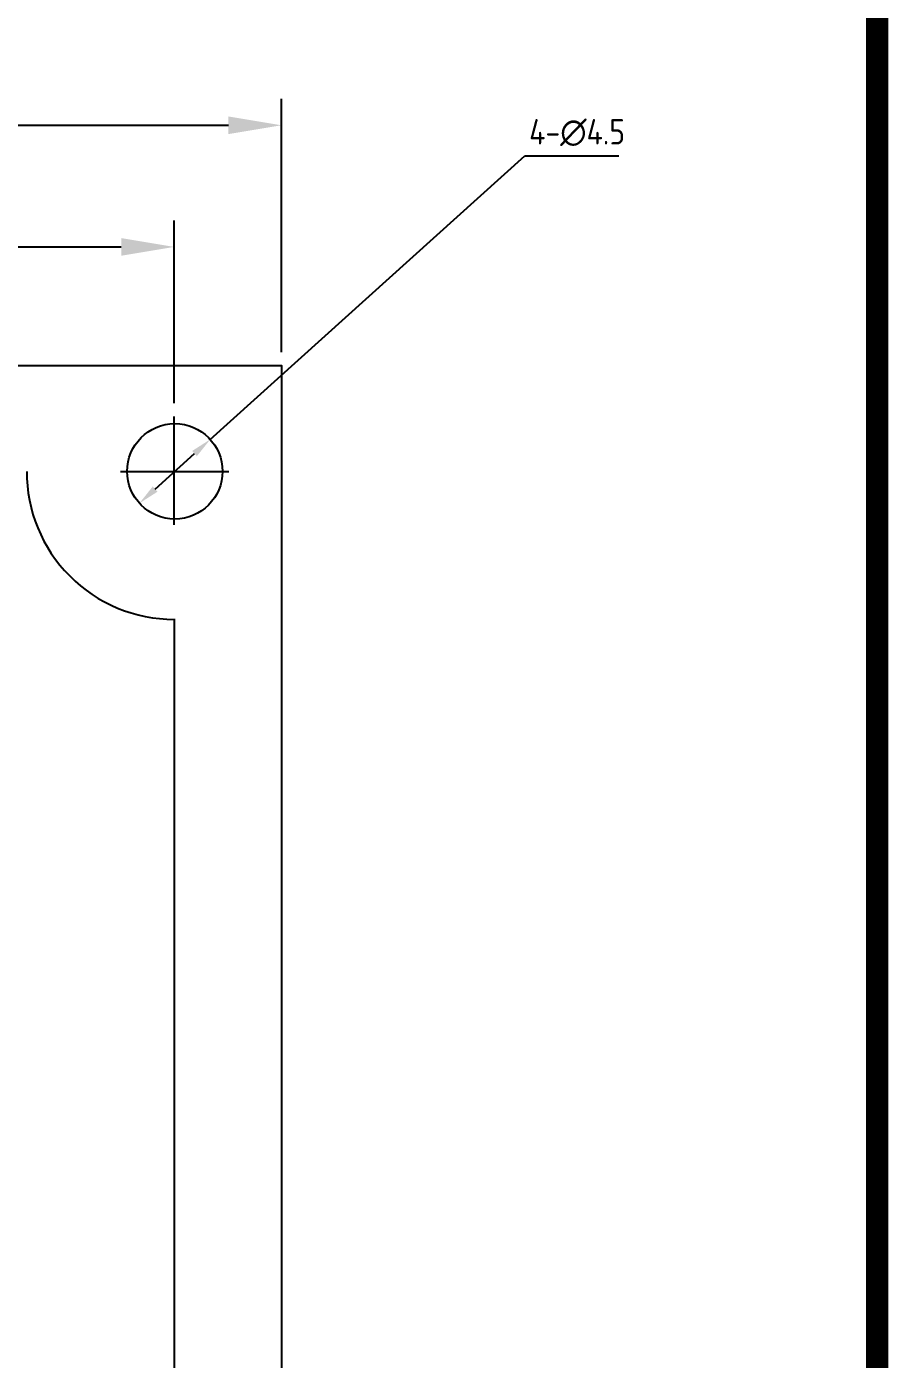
# Model space of a CAD drawing. Header units: millimetres. Extents: x 266108 to 276883, y -181835 to -175175.
# Drawn here: x 276842.4 to 276883, y -180663.8 to -180601 of the extents above; entities that cross this region are included whole.
import ezdxf

# ---------------------------------------------------------------- set-up
doc = ezdxf.new("R2010")
doc.units = ezdxf.units.MM
doc.header["$LTSCALE"] = 13
doc.linetypes.add('CENTER', pattern=[50.8, 31.75, -6.35, 6.35, -6.35])
doc.layers.get('0').update_dxf_attribs({"color": 1, "linetype": 'CENTER'})
for name, color, linetype in [('1', 4, 'Continuous'), ('2', 3, 'Continuous'), ('PDF_Geometry', 7, 'Continuous')]:
    doc.layers.add(name, color=color, linetype=linetype)
doc.layers.add('标注、文本', color=3, linetype='Continuous', lineweight=25)
doc.styles.get("Standard").update_dxf_attribs({"font": 'gbenor.shx', "bigfont": 'gbcbig.shx'})
doc.dimstyles.new('1-15', dxfattribs={"dimscale": 10, "dimtxt": 3.5, "dimasz": 2, "dimexe": 1.5, "dimexo": 0.5, "dimgap": 0.5, "dimtad": 1, "dimtoh": 1, "dimdec": 1, "dimdsep": 46, "dimtxsty": 'Standard', "dimcen": 2.5, "dimclrd": 3, "dimclre": 3, "dimclrt": 3, "dimadec": 0, "dimazin": 2, "dimtfac": 1, "dimtdec": 1, "dimtmove": 0, "dimatfit": 2, "dimfxl": 1, "dimarcsym": 0})
doc.dimstyles.new('ISO-25', dxfattribs={"dimtxt": 2.5, "dimasz": 2.5, "dimexe": 1.25, "dimexo": 0.625, "dimtad": 1, "dimtxsty": 'Standard', "dimcen": 2.5, "dimadec": 0, "dimazin": 0, "dimtfac": 1, "dimtmove": 0, "dimatfit": 3, "dimfxl": 1, "dimarcsym": 0})

# ---------------------------------------------------------------- blocks, each defined once
blk = doc.blocks.new('*D12')
at = {"layer": '2', "color": 0, "linetype": 'Continuous', "lineweight": -2, "transparency": 16777216}
for p, q in [((276709.377, -180618.731), (276709.377, -180610.1)), ((276849.344, -180618.731), (276849.344, -180610.1)), ((276711.877, -180611.35), (276846.844, -180611.35))]:
    blk.add_line(p, q, dxfattribs=at)
at = {"layer": '2', "color": 0, "linetype": 'Continuous', "transparency": 16777216}
for points in [[(276711.877, -180610.933), (276711.877, -180611.767), (276709.377, -180611.35)], [(276846.844, -180610.933), (276846.844, -180611.767), (276849.344, -180611.35)]]:
    blk.add_solid(points, dxfattribs=at)
at = {"layer": 'Defpoints', "color": 0, "linetype": 'Continuous', "transparency": 16777216}
for p in [(276849.344, -180611.35), (276709.377, -180619.356), (276849.344, -180619.356)]:
    blk.add_point(p, dxfattribs=at)
at = {"layer": '2', "color": 0, "linetype": 'Continuous', "transparency": 16777216, "insert": (276779.361, -180609.475), "char_height": 2.5, "attachment_point": 5}
blk.add_mtext('140', dxfattribs=at)
blk = doc.blocks.new('*D13')
at = {"layer": '2', "color": 0, "linetype": 'Continuous', "lineweight": -2, "transparency": 16777216}
for p, q in [((276704.378, -180616.316), (276704.378, -180604.36)), ((276854.399, -180616.316), (276854.399, -180604.36)), ((276706.878, -180605.61), (276851.899, -180605.61))]:
    blk.add_line(p, q, dxfattribs=at)
at = {"layer": '2', "color": 0, "linetype": 'Continuous', "transparency": 16777216}
for points in [[(276706.878, -180605.194), (276706.878, -180606.027), (276704.378, -180605.61)], [(276851.899, -180605.194), (276851.899, -180606.027), (276854.399, -180605.61)]]:
    blk.add_solid(points, dxfattribs=at)
at = {"layer": 'Defpoints', "color": 0, "linetype": 'Continuous', "transparency": 16777216}
for p in [(276854.399, -180605.61), (276704.378, -180616.941), (276854.399, -180616.941)]:
    blk.add_point(p, dxfattribs=at)
at = {"layer": '2', "color": 0, "linetype": 'Continuous', "transparency": 16777216, "insert": (276779.389, -180603.735), "char_height": 2.5, "attachment_point": 5}
blk.add_mtext('150', dxfattribs=at)
blk = doc.blocks.new('*D16')
at = {"layer": 'Defpoints', "color": 0, "transparency": 16777216}
for p in [(276851.043, -180620.433), (276847.702, -180623.447)]:
    blk.add_point(p, dxfattribs=at)
at = {"layer": '标注、文本', "color": 3, "lineweight": -2, "transparency": 16777216}
for p, q in [((276851.043, -180620.433), (276865.877, -180607.056)), ((276865.877, -180607.056), (276870.318, -180607.056)), ((276848.444, -180622.777), (276850.301, -180621.103))]:
    blk.add_line(p, q, dxfattribs=at)
at = {"layer": '标注、文本', "color": 3, "transparency": 16777216}
for points in [[(276850.189, -180620.979), (276850.412, -180621.226), (276851.043, -180620.433)], [(276848.333, -180622.653), (276848.556, -180622.901), (276847.702, -180623.447)]]:
    blk.add_solid(points, dxfattribs=at)
at = {"layer": '标注、文本', "color": 3, "transparency": 16777216, "insert": (276868.348, -180605.956), "char_height": 1.2, "attachment_point": 5}
blk.add_mtext('4-∅4.5', dxfattribs=at)

msp = doc.modelspace()

# ---------------------------------------------------------------- linework, layer by layer
msp.add_circle((276849.373, -180621.94), 2.25)
at = {"layer": '1', "color": 0, "linetype": 'Continuous'}
msp.add_line((276882.503, -180550.501), (276882.503, -180899.521), dxfattribs=at)
at = {"layer": '1', "const_width": 1.05}
msp.add_lwpolyline([(276665.153, -180550.501), (276882.503, -180550.501), (276882.503, -180899.521), (276665.153, -180899.521), (276665.153, -180550.501), (276882.503, -180550.501)], dxfattribs=at)
at = {"layer": 'PDF_Geometry', "lineweight": 25}
for points in [[(276704.378, -180616.941), (276854.399, -180616.941), (276854.399, -180791.956), (276704.378, -180791.956), (276704.378, -180616.941)], [(276849.344, -180624.467), (276849.344, -180619.356)], [(276846.817, -180621.94), (276851.928, -180621.94)], [(276849.344, -180628.904), (276849.344, -180779.937)]]:
    msp.add_lwpolyline(points, dxfattribs=at)
msp.add_arc((276849.341, -180621.972), 6.953, 179.73601, 270.02672, dxfattribs=at)

# ---------------------------------------------------------------- dimensions: what is measured, and where the dimension line sits
at = {"layer": '2', "linetype": 'Continuous'}
for base, p1, p2, picture, middle in [((276854.399, -180605.61), (276704.378, -180616.941), (276854.399, -180616.941), '*D13', (276779.389, -180603.735)), ((276849.344, -180611.35), (276709.377, -180619.356), (276849.344, -180619.356), '*D12', (276779.361, -180609.475))]:
    dim = msp.add_linear_dim(base=base, p1=p1, p2=p2, dimstyle='ISO-25', override={"dimdec": 0}, dxfattribs=at)
    dim.commit()
    dim.dimension.update_dxf_attribs({"geometry": picture, "text_midpoint": middle})
at = {"layer": '标注、文本'}
dim = msp.add_diameter_dim_2p(p1=(276847.702, -180623.447), p2=(276851.043, -180620.433), text='4-<>', dimstyle='1-15', override={"dimtxt": 0.12, "dimasz": 0.1, "dimgap": 0.05}, dxfattribs=at)
dim.commit()
dim.dimension.update_dxf_attribs({"geometry": '*D16', "text_midpoint": (276868.348, -180607.056), "dimtype": 163})

doc.saveas('drawing.dxf')
